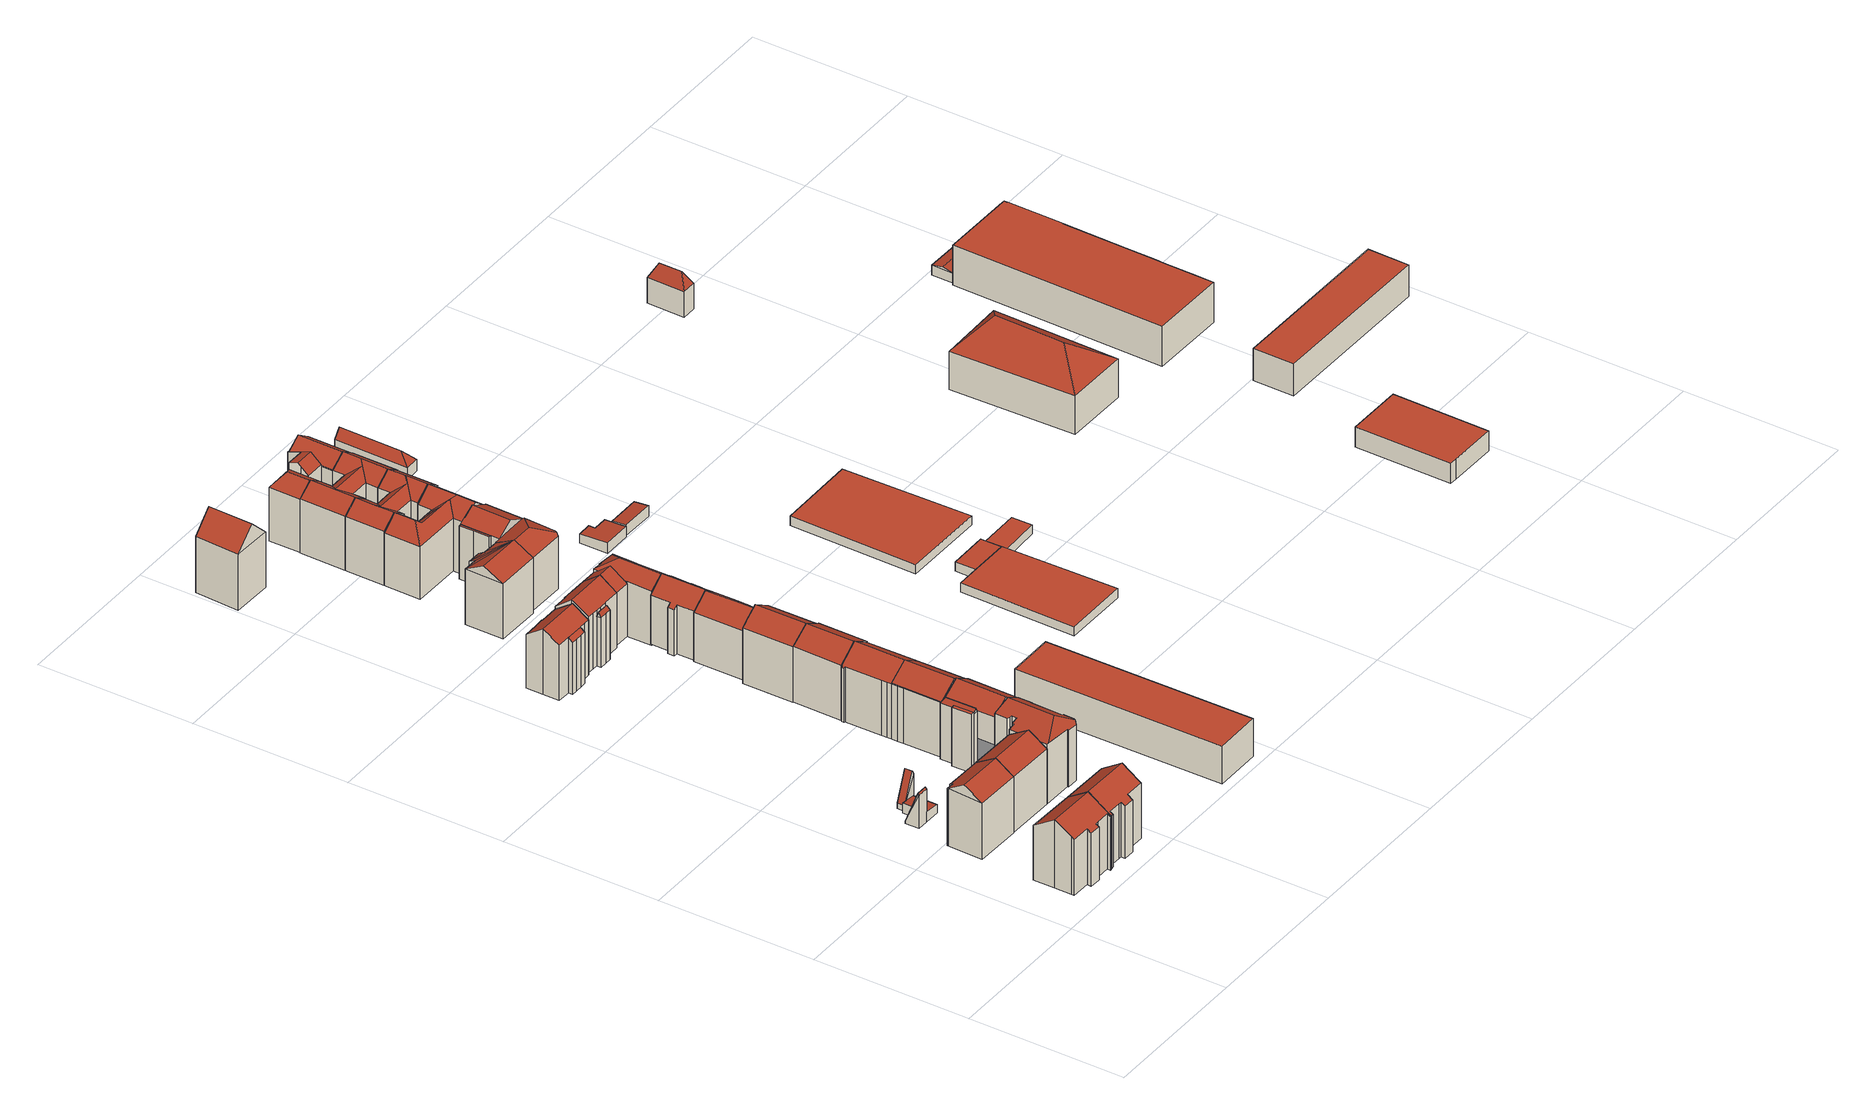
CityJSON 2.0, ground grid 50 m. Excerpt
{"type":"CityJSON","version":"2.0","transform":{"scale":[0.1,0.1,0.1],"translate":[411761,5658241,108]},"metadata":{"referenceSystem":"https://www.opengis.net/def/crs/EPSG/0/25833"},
"CityObjects":{
"building1":{"type":"Building","attributes":{"Dachtyp_tdc":"tdcGableRoof","Gemeindeschluessel":14612000,"Dachneigung":33.41,"QualitaetDacherkennung":82,"Geometrietyp2DReferenz":"3000","measuredHeight":22.37,"function":"31001_9998","roofType":"3100"},"geometry":[{"type":"Solid","lod":"2","boundaries":[[[[0,1,2,3]],[[1,4,5,2]],[[4,6,7,5]],[[6,8,9,7]],[[8,10,11,9]],[[10,12,13,11]],[[12,14,15,13]],[[14,16,17,15]],[[16,18,19,17]],[[18,20,21,19]],[[20,22,23,21]],[[22,24,25,23]],[[24,26,27,25]],[[26,28,29,27]],[[28,0,3,29]],[[24,22,20,18]],[[18,16,14,12,10,8,6,4,1,0,28,26,24]],[[3,2,5,7,9,11,13,15,17,19,21,23,25,27,29]]]],"semantics":{"surfaces":[{"type":"WallSurface"},{"type":"RoofSurface"},{"type":"GroundSurface"}],"values":[[0,0,0,0,0,0,0,0,0,0,0,0,0,0,0,1,1,2]]}}]},
"building2":{"type":"Building","attributes":{"Dachtyp_tdc":"tdcFreeFormRoof","Gemeindeschluessel":14612000,"Dachneigung":32.52,"QualitaetDacherkennung":90,"Geometrietyp2DReferenz":"3000","measuredHeight":22.21,"function":"31001_9998","roofType":"5000"},"geometry":[{"type":"Solid","lod":"2","boundaries":[[[[30,31,32,33]],[[31,34,35,32]],[[34,36,37,35]],[[36,38,39,37]],[[38,40,41,39]],[[40,42,43,41]],[[42,30,33,43]],[[40,44,45,42]],[[44,38,36,34,31,30,45]],[[40,38,44]],[[30,42,45]],[[33,32,35,37,39,41,43]]]],"semantics":{"surfaces":[{"type":"WallSurface"},{"type":"RoofSurface"},{"type":"GroundSurface"}],"values":[[0,0,0,0,0,0,0,1,1,0,0,2]]}}]},
"building3":{"type":"Building","attributes":{"Dachtyp_tdc":"tdcGableRoof","Gemeindeschluessel":14612000,"Dachneigung":33.47,"QualitaetDacherkennung":85,"Geometrietyp2DReferenz":"3000","measuredHeight":22.39,"function":"31001_9998","roofType":"3100"},"geometry":[{"type":"Solid","lod":"2","boundaries":[[[[46,47,48,49]],[[47,50,51,48]],[[50,52,53,51]],[[52,54,55,53]],[[54,56,57,55]],[[56,58,59,57]],[[58,60,61,59]],[[60,26,62,61]],[[26,63,64,62]],[[63,22,65,64]],[[22,66,67,65]],[[66,68,69,67]],[[68,70,71,69]],[[70,72,73,71]],[[72,46,49,73]],[[68,66,22,63]],[[63,26,60,58,56,54,52,50,47,46,72,70,68]],[[49,48,51,53,55,57,59,61,62,64,65,67,69,71,73]]]],"semantics":{"surfaces":[{"type":"WallSurface"},{"type":"RoofSurface"},{"type":"GroundSurface"}],"values":[[0,0,0,0,0,0,0,0,0,0,0,0,0,0,0,1,1,2]]}}]},
"building4":{"type":"Building","attributes":{"Gemeindeschluessel":14612000,"Geometrietyp2DReferenz":"3000","function":"31001_9998","roofType":"9999"},"children":["building4-1","building4-2","building4-3"]},
"building4-1":{"type":"BuildingPart","attributes":{"Dachtyp_tdc":"tdcPolyFlatRoof","Dachneigung":7.18,"QualitaetDacherkennung":59,"Geometrietyp2DReferenz":"3000","measuredHeight":3.32,"roofType":"2100"},"parents":["building4"],"geometry":[{"type":"MultiSurface","lod":"2","boundaries":[[[74,75,76,77]],[[78,79,80,81,82]],[[79,83,84,85,80]],[[86,74,77,87]],[[86,88,83,79,78,89,75,74]],[[77,76,81,80,85,87]]],"semantics":{"surfaces":[{"type":"WallSurface"},{"type":"RoofSurface"},{"type":"GroundSurface"}],"values":[0,0,0,0,1,2]}}]},
"building4-2":{"type":"BuildingPart","attributes":{"Dachtyp_tdc":"tdcGableRoof","Dachneigung":68.99,"QualitaetDacherkennung":9,"Geometrietyp2DReferenz":"3000","measuredHeight":11.35,"roofType":"3100"},"parents":["building4"],"geometry":[{"type":"MultiSurface","lod":"2","boundaries":[[[90,91,92,93]],[[91,82,81,92]],[[91,90,94]],[[95,89,82,96]],[[90,95,96,94]],[[82,91,94,96]],[[76,93,92,81]],[[95,90,93,76,75]]],"semantics":{"surfaces":[{"type":"WallSurface"},{"type":"RoofSurface"},{"type":"GroundSurface"}],"values":[0,0,0,0,1,1,2,0]}}]},
"building4-3":{"type":"BuildingPart","attributes":{"Dachtyp_tdc":"tdcGableRoof","Dachneigung":68.91,"QualitaetDacherkennung":7,"Geometrietyp2DReferenz":"3000","measuredHeight":11.1,"roofType":"3100"},"parents":["building4"],"geometry":[{"type":"MultiSurface","lod":"2","boundaries":[[[84,97,98,85]],[[97,99,100,98]],[[99,101,86,87,100]],[[99,97,102]],[[84,88,101,103]],[[97,84,103,102]],[[101,99,102,103]],[[85,98,100,87]]],"semantics":{"surfaces":[{"type":"WallSurface"},{"type":"RoofSurface"},{"type":"GroundSurface"}],"values":[0,0,0,0,0,1,1,2]}}]},
"building5":{"type":"Building","attributes":{"Dachtyp_tdc":"tdcGableRoof","Gemeindeschluessel":14612000,"Dachneigung":33.07,"QualitaetDacherkennung":90,"Geometrietyp2DReferenz":"3000","measuredHeight":22.11,"function":"31001_9998","roofType":"3100"},"geometry":[{"type":"Solid","lod":"2","boundaries":[[[[104,105,106,107]],[[105,108,109,106]],[[108,40,110,109]],[[40,104,107,110]],[[108,105,111]],[[104,40,112]],[[105,104,112,111]],[[40,108,111,112]],[[107,106,109,110]]]],"semantics":{"surfaces":[{"type":"WallSurface"},{"type":"RoofSurface"},{"type":"GroundSurface"}],"values":[[0,0,0,0,0,0,1,1,2]]}}]},
"building6":{"type":"Building","attributes":{"Dachtyp_tdc":"tdcFreeFormRoof","Gemeindeschluessel":14612000,"Dachneigung":10.82,"QualitaetDacherkennung":32,"Geometrietyp2DReferenz":"3000","measuredHeight":21.35,"function":"31001_9998","roofType":"5000"},"geometry":[{"type":"Solid","lod":"2","boundaries":[[[[113,114,115,116]],[[114,117,118,115]],[[117,119,120,118]],[[119,121,122,120]],[[121,123,124,122]],[[123,125,126,124]],[[125,127,128,126]],[[127,129,130,128]],[[129,131,132,130]],[[131,133,134,132]],[[133,135,136,134]],[[135,137,138,136]],[[137,139,140,138]],[[139,141,142,140]],[[141,143,144,142]],[[143,145,146,144]],[[145,147,148,146]],[[147,149,150,148]],[[149,113,116,150]],[[151,152,127,125,123,153]],[[153,121,119,117,114,113,149,147,154,151]],[[151,154,145,143,141,139,137,135,133,131,129,152]],[[129,127,152]],[[147,145,154]],[[123,121,153]],[[116,115,118,120,122,124,126,128,130,132,134,136,138,140,142,144,146,148,150]]]],"semantics":{"surfaces":[{"type":"WallSurface"},{"type":"RoofSurface"},{"type":"GroundSurface"}],"values":[[0,0,0,0,0,0,0,0,0,0,0,0,0,0,0,0,0,0,0,1,1,1,0,0,0,2]]}}]},
"building7":{"type":"Building","attributes":{"Gemeindeschluessel":14612000,"Geometrietyp2DReferenz":"3000","function":"31001_9998","roofType":"9999"},"children":["building7-1","building7-2","building7-3"]},
"building7-1":{"type":"BuildingPart","attributes":{"Dachtyp_tdc":"tdcPolyFlatRoof","Dachneigung":0,"QualitaetDacherkennung":54,"Geometrietyp2DReferenz":"3000","measuredHeight":19.27,"roofType":"1000"},"parents":["building7"],"geometry":[{"type":"MultiSurface","lod":"2","boundaries":[[[155,156,157,158,159]],[[160,161,162,163,164]],[[161,155,159,162]],[[161,160,156,155]],[[159,158,163,162]]],"semantics":{"surfaces":[{"type":"WallSurface"},{"type":"RoofSurface"},{"type":"GroundSurface"}],"values":[0,0,0,1,2]}}]},
"building7-2":{"type":"BuildingPart","attributes":{"Dachtyp_tdc":"tdcFreeFormRoof","Dachneigung":61.09,"QualitaetDacherkennung":36,"Geometrietyp2DReferenz":"3000","measuredHeight":20.23,"roofType":"5000"},"parents":["building7"],"geometry":[{"type":"MultiSurface","lod":"2","boundaries":[[[165,164,163,166]],[[157,167,168,158]],[[167,169,170,168]],[[169,171,172,170]],[[173,165,171,174]],[[171,169,167,174]],[[167,157,164,173,174]],[[165,173,164]],[[166,163,158,168,170,172]]],"semantics":{"surfaces":[{"type":"WallSurface"},{"type":"RoofSurface"},{"type":"GroundSurface"}],"values":[0,0,0,0,1,1,1,0,2]}}]},
"building7-3":{"type":"BuildingPart","attributes":{"Dachtyp_tdc":"tdcGableRoof","Dachneigung":31.8,"QualitaetDacherkennung":81,"Geometrietyp2DReferenz":"3000","measuredHeight":22.08,"roofType":"3100"},"parents":["building7"],"geometry":[{"type":"MultiSurface","lod":"2","boundaries":[[[175,176,177,178]],[[176,179,180,177]],[[181,175,178,172,171]],[[179,176,182]],[[175,181,183]],[[176,175,183,182]],[[181,179,182,183]],[[178,177,180,166,172]]],"semantics":{"surfaces":[{"type":"WallSurface"},{"type":"RoofSurface"},{"type":"GroundSurface"}],"values":[0,0,0,0,0,1,1,2]}}]},
"building8":{"type":"Building","attributes":{"Gemeindeschluessel":14612000,"Geometrietyp2DReferenz":"3000","function":"31001_9998","roofType":"9999"},"children":["building8-1","building8-2"]},
"building8-1":{"type":"BuildingPart","attributes":{"Dachtyp_tdc":"tdcPolyFlatRoof","Dachneigung":35.29,"QualitaetDacherkennung":64,"Geometrietyp2DReferenz":"3000","measuredHeight":17.99,"roofType":"2100"},"parents":["building8"],"geometry":[{"type":"MultiSurface","lod":"2","boundaries":[[[184,185,186,187]],[[185,188,189,186]],[[188,190,191,189]],[[190,192,193,191]],[[192,194,195,193]],[[194,196,197,195]],[[198,196,194,192,190,188,185,184]],[[187,186,189,191,193,195,197,199]]],"semantics":{"surfaces":[{"type":"WallSurface"},{"type":"RoofSurface"},{"type":"GroundSurface"}],"values":[0,0,0,0,0,0,1,2]}}]},
"building8-2":{"type":"BuildingPart","attributes":{"Dachtyp_tdc":"tdcGableRoof","Dachneigung":35.89,"QualitaetDacherkennung":82,"Geometrietyp2DReferenz":"3000","measuredHeight":21.71,"roofType":"3100"},"parents":["building8"],"geometry":[{"type":"MultiSurface","lod":"2","boundaries":[[[200,201,195,197,196]],[[201,202,203,195]],[[202,204,205,203]],[[204,206,207,205]],[[206,208,209,207]],[[208,210,211,209]],[[210,212,213,211]],[[212,214,215,213]],[[214,216,217,215]],[[216,218,219,217]],[[218,220,221,219]],[[220,222,223,221]],[[222,224,184,187,223]],[[218,216,214,212,210,208,206,204]],[[204,202,201,200,225,224,222,220,218]],[[187,199,197,195,203,205,207,209,211,213,215,217,219,221,223]]],"semantics":{"surfaces":[{"type":"WallSurface"},{"type":"RoofSurface"},{"type":"GroundSurface"}],"values":[0,0,0,0,0,0,0,0,0,0,0,0,0,1,1,2]}}]},
"building9":{"type":"Building","attributes":{"Dachtyp_tdc":"tdcGableRoof","Gemeindeschluessel":14612000,"Dachneigung":32.9,"QualitaetDacherkennung":78,"Geometrietyp2DReferenz":"3000","measuredHeight":22.33,"function":"31001_9998","roofType":"3100"},"geometry":[{"type":"Solid","lod":"2","boundaries":[[[[226,227,170,178]],[[227,228,229,170]],[[228,230,231,229]],[[230,232,233,231]],[[232,234,235,233]],[[234,226,178,235]],[[234,236,237,226]],[[237,236,238,239,240,241]],[[226,237,241,227]],[[227,241,240,228]],[[228,240,239,230]],[[230,239,238,232]],[[232,238,236,234]],[[178,170,229,231,233,235]]]],"semantics":{"surfaces":[{"type":"WallSurface"},{"type":"RoofSurface"},{"type":"GroundSurface"}],"values":[[0,0,0,0,0,0,1,1,0,0,0,0,0,2]]}}]},
"building10":{"type":"Building","attributes":{"Dachtyp_tdc":"tdcGableRoof","Gemeindeschluessel":14612000,"Dachneigung":33.52,"QualitaetDacherkennung":89,"Geometrietyp2DReferenz":"3000","measuredHeight":22.36,"function":"31001_9998","roofType":"3100"},"geometry":[{"type":"Solid","lod":"2","boundaries":[[[[242,232,233,243]],[[232,244,245,233]],[[244,246,247,245]],[[246,248,249,247]],[[248,250,251,249]],[[250,252,253,251]],[[252,254,255,253]],[[254,256,257,255]],[[256,258,259,257]],[[258,260,261,259]],[[260,234,235,261]],[[234,242,243,235]],[[258,256,254,252,250,248,246,244,232,242]],[[242,234,260,258]],[[243,233,245,247,249,251,253,255,257,259,261,235]]]],"semantics":{"surfaces":[{"type":"WallSurface"},{"type":"RoofSurface"},{"type":"GroundSurface"}],"values":[[0,0,0,0,0,0,0,0,0,0,0,0,1,1,2]]}}]},
"building11":{"type":"Building","attributes":{"Dachtyp_tdc":"tdcGableRoof","Gemeindeschluessel":14612000,"Dachneigung":30.7,"QualitaetDacherkennung":87,"Geometrietyp2DReferenz":"3000","measuredHeight":22,"function":"31001_9998","roofType":"3100"},"geometry":[{"type":"Solid","lod":"2","boundaries":[[[[262,263,264,265]],[[263,266,267,264]],[[266,268,269,267]],[[268,262,265,269]],[[266,263,270]],[[262,268,271]],[[263,262,271,270]],[[268,266,270,271]],[[265,264,267,269]]]],"semantics":{"surfaces":[{"type":"WallSurface"},{"type":"RoofSurface"},{"type":"GroundSurface"}],"values":[[0,0,0,0,0,0,1,1,2]]}}]},
"building12":{"type":"Building","attributes":{"Gemeindeschluessel":14612000,"Geometrietyp2DReferenz":"3000","function":"31001_9998","roofType":"9999"},"children":["building12-1","building12-2"]},
"building12-1":{"type":"BuildingPart","attributes":{"Dachtyp_tdc":"tdcFreeFormRoof","Dachneigung":67.36,"QualitaetDacherkennung":24,"Geometrietyp2DReferenz":"3000","measuredHeight":18.01,"roofType":"5000"},"parents":["building12"],"geometry":[{"type":"MultiSurface","lod":"2","boundaries":[[[272,273,274,275]],[[273,276,277,274]],[[276,278,279,277]],[[278,280,281,279]],[[278,276,273,282,283]],[[282,273,272]],[[283,282,272,280,284]],[[278,283,284,280]],[[274,277,279,281,275]]],"semantics":{"surfaces":[{"type":"WallSurface"},{"type":"RoofSurface"},{"type":"GroundSurface"}],"values":[0,0,0,0,1,1,1,0,2]}}]},
"building12-2":{"type":"BuildingPart","attributes":{"Dachtyp_tdc":"tdcGableRoof","Dachneigung":37.55,"QualitaetDacherkennung":87,"Geometrietyp2DReferenz":"3000","measuredHeight":21.97,"roofType":"3100"},"parents":["building12"],"geometry":[{"type":"MultiSurface","lod":"2","boundaries":[[[285,286,287,288]],[[286,289,290,287]],[[289,291,292,290]],[[291,293,294,292]],[[293,295,296,294]],[[295,297,275,296]],[[297,272,275]],[[298,281,280]],[[298,299,300,281]],[[299,301,302,300]],[[301,303,304,302]],[[303,305,306,304]],[[305,307,308,306]],[[307,285,288,308]],[[303,301,299,298,297,295,293]],[[293,291,289,286,285,307,305,303]],[[288,287,290,292,294,296,275,281,300,302,304,306,308]]],"semantics":{"surfaces":[{"type":"WallSurface"},{"type":"RoofSurface"},{"type":"GroundSurface"}],"values":[0,0,0,0,0,0,0,0,0,0,0,0,0,0,1,1,2]}}]},
"building13":{"type":"Building","attributes":{"Dachtyp_tdc":"tdcFreeFormRoof","Gemeindeschluessel":14612000,"Dachneigung":32.35,"QualitaetDacherkennung":92,"Geometrietyp2DReferenz":"3000","measuredHeight":22.27,"function":"31001_9998","roofType":"5000"},"geometry":[{"type":"Solid","lod":"2","boundaries":[[[[309,310,311,312]],[[310,313,314,311]],[[313,315,316,314]],[[315,317,318,316]],[[317,319,320,318]],[[319,309,312,320]],[[321,322,310,309,319]],[[321,317,315,313,322]],[[313,310,322]],[[319,317,321]],[[312,311,314,316,318,320]]]],"semantics":{"surfaces":[{"type":"WallSurface"},{"type":"RoofSurface"},{"type":"GroundSurface"}],"values":[[0,0,0,0,0,0,1,1,0,0,2]]}}]},
"building14":{"type":"Building","attributes":{"Dachtyp_tdc":"tdcGableRoof","Gemeindeschluessel":14612000,"Dachneigung":43.77,"QualitaetDacherkennung":85,"Geometrietyp2DReferenz":"3000","measuredHeight":24.69,"function":"31001_9998","roofType":"3100"},"geometry":[{"type":"Solid","lod":"2","boundaries":[[[[323,324,325,326]],[[324,327,328,325]],[[327,329,330,328]],[[329,323,326,330]],[[327,324,331]],[[323,329,332]],[[324,323,332,331]],[[329,327,331,332]],[[326,325,328,330]]]],"semantics":{"surfaces":[{"type":"WallSurface"},{"type":"RoofSurface"},{"type":"GroundSurface"}],"values":[[0,0,0,0,0,0,1,1,2]]}}]},
"building15":{"type":"Building","attributes":{"Dachtyp_tdc":"tdcPolyFlatRoof","Gemeindeschluessel":14612000,"Dachneigung":0,"QualitaetDacherkennung":37,"Geometrietyp2DReferenz":"3000","measuredHeight":12.5,"function":"31001_2000","roofType":"1000"},"geometry":[{"type":"Solid","lod":"2","boundaries":[[[[333,334,335,336]],[[334,337,338,335]],[[337,339,340,338]],[[339,333,336,340]],[[339,337,334,333]],[[336,335,338,340]]]],"semantics":{"surfaces":[{"type":"WallSurface"},{"type":"RoofSurface"},{"type":"GroundSurface"}],"values":[[0,0,0,0,1,2]]}}]},
"building16":{"type":"Building","attributes":{"Dachtyp_tdc":"tdcGableRoof","Gemeindeschluessel":14612000,"Dachneigung":34.84,"QualitaetDacherkennung":86,"Geometrietyp2DReferenz":"3000","measuredHeight":20.12,"function":"31001_9998","roofType":"3100"},"geometry":[{"type":"Solid","lod":"2","boundaries":[[[[341,342,343,344]],[[342,345,346,343]],[[345,347,348,346]],[[347,349,350,348]],[[349,351,352,350]],[[351,353,354,352]],[[353,355,356,354]],[[355,357,358,356]],[[357,359,360,358]],[[359,361,362,360]],[[361,341,344,362]],[[357,355,353,351,349]],[[349,347,345,342,341,361,359,357]],[[344,343,346,348,350,352,354,356,358,360,362]]]],"semantics":{"surfaces":[{"type":"WallSurface"},{"type":"RoofSurface"},{"type":"GroundSurface"}],"values":[[0,0,0,0,0,0,0,0,0,0,0,1,1,2]]}}]},
"building17":{"type":"Building","attributes":{"Dachtyp_tdc":"tdcFreeFormRoof","Gemeindeschluessel":14612000,"Dachneigung":29.17,"QualitaetDacherkennung":61,"Geometrietyp2DReferenz":"3000","measuredHeight":21.74,"function":"31001_9998","roofType":"5000"},"geometry":[{"type":"Solid","lod":"2","boundaries":[[[[363,364,365,366]],[[364,367,368,365]],[[367,369,370,368]],[[369,371,372,370]],[[371,373,374,372]],[[373,375,376,374]],[[375,377,378,376]],[[377,363,366,378]],[[363,379,380,364]],[[373,371,375]],[[375,379,377]],[[371,379,375]],[[369,379,371]],[[367,379,369]],[[379,367,380]],[[367,364,380]],[[363,377,379]],[[366,365,368,370,372,374,376,378]]]],"semantics":{"surfaces":[{"type":"WallSurface"},{"type":"RoofSurface"},{"type":"GroundSurface"}],"values":[[0,0,0,0,0,0,0,0,1,1,1,1,1,1,1,0,0,2]]}}]},
"building18":{"type":"Building","attributes":{"Dachtyp_tdc":"tdcGableRoof","Gemeindeschluessel":14612000,"Dachneigung":37.21,"QualitaetDacherkennung":93,"Geometrietyp2DReferenz":"3000","measuredHeight":20.12,"function":"31001_9998","roofType":"3100"},"geometry":[{"type":"Solid","lod":"2","boundaries":[[[[381,359,382,383,384,385,386,387]],[[388,389,390,360,391,356,392,393,394,395,396,397,398,399,400]],[[401,402,397,396]],[[402,387,398,397]],[[387,386,399,398]],[[386,385,400,399]],[[385,384,388,400]],[[387,402,401,403,404,405,406,407,381]],[[359,381,391,360]],[[381,407,356,391]],[[407,406,392,356]],[[406,405,393,392]],[[405,404,394,393]],[[404,403,395,394]],[[403,401,396,395]],[[384,383,389,388]],[[383,382,390,389]],[[382,359,360,390]]]],"semantics":{"surfaces":[{"type":"RoofSurface"},{"type":"GroundSurface"},{"type":"WallSurface"}],"values":[[0,1,2,2,2,2,2,0,2,2,2,2,2,2,2,2,2,2]]}}]},
"building19":{"type":"Building","attributes":{"Gemeindeschluessel":14612000,"Geometrietyp2DReferenz":"3000","function":"31001_9998","roofType":"9999"},"children":["building19-1","building19-2"]},
"building19-1":{"type":"BuildingPart","attributes":{"Dachtyp_tdc":"tdcHipAndGableRoof","Dachneigung":37.06,"QualitaetDacherkennung":68,"Geometrietyp2DReferenz":"3000","measuredHeight":20.86,"roofType":"5000"},"parents":["building19"],"geometry":[{"type":"MultiSurface","lod":"2","boundaries":[[[408,409,410,411]],[[409,412,413,410]],[[412,414,415,413]],[[414,416,417,418,415]],[[419,420,421,422,423]],[[420,424,425,421]],[[424,426,427,425]],[[426,428,429,427]],[[428,430,431,429]],[[430,408,411,431]],[[426,424,420,419,432]],[[419,433,434,416,414,412,432]],[[412,409,408,430,428,426,432]],[[411,410,413,415,418,422,421,425,427,429,431]]],"semantics":{"surfaces":[{"type":"WallSurface"},{"type":"RoofSurface"},{"type":"GroundSurface"}],"values":[0,0,0,0,0,0,0,0,0,0,1,1,1,2]}}]},
"building19-2":{"type":"BuildingPart","attributes":{"Dachtyp_tdc":"tdcGableRoof","Dachneigung":37.55,"QualitaetDacherkennung":93,"Geometrietyp2DReferenz":"3000","measuredHeight":21.05,"roofType":"3100"},"parents":["building19"],"geometry":[{"type":"MultiSurface","lod":"2","boundaries":[[[417,295,435,418]],[[295,291,436,435]],[[291,423,422,436]],[[291,295,293]],[[295,417,434,437,293]],[[423,291,293,437,433]],[[418,435,436,422]]],"semantics":{"surfaces":[{"type":"WallSurface"},{"type":"RoofSurface"},{"type":"GroundSurface"}],"values":[0,0,0,0,1,1,2]}}]},
"building20":{"type":"Building","attributes":{"Gemeindeschluessel":14612000,"Geometrietyp2DReferenz":"3000","function":"31001_9998","roofType":"9999"},"children":["building20-1","building20-2","building20-3"]},
"building20-1":{"type":"BuildingPart","attributes":{"Dachtyp_tdc":"tdcFreeFormRoof","Dachneigung":28.26,"QualitaetDacherkennung":63,"Geometrietyp2DReferenz":"3000","measuredHeight":20.66,"roofType":"5000"},"parents":["building20"],"geometry":[{"type":"MultiSurface","lod":"2","boundaries":[[[363,438,439,440]],[[441,442,443,444,445]],[[442,446,447,443]],[[446,363,440,447]],[[448,442,441,449]],[[449,441,450,451,452,438,453]],[[446,448,449,453,363]],[[438,363,453]],[[446,442,448]],[[440,439,454,455,444,443,447]]],"semantics":{"surfaces":[{"type":"WallSurface"},{"type":"RoofSurface"},{"type":"GroundSurface"}],"values":[0,0,0,0,1,1,1,0,0,2]}}]},
"building20-2":{"type":"BuildingPart","attributes":{"Dachtyp_tdc":"tdcGableRoof","Dachneigung":28.69,"QualitaetDacherkennung":90,"Geometrietyp2DReferenz":"3000","measuredHeight":20.76,"roofType":"3100"},"parents":["building20"],"geometry":[{"type":"MultiSurface","lod":"2","boundaries":[[[456,457,458,459,454,452]],[[460,461,462]],[[460,463,464,461]],[[463,465,466,464]],[[465,445,444,466]],[[463,460,467,457,456,468]],[[468,450,445,465,463]],[[455,454,459,469,461,464,466,444]]],"semantics":{"surfaces":[{"type":"WallSurface"},{"type":"RoofSurface"},{"type":"GroundSurface"}],"values":[0,0,0,0,0,1,1,2]}}]},
"building20-3":{"type":"BuildingPart","attributes":{"Dachtyp_tdc":"tdcFreeFormRoof","Dachneigung":30.95,"QualitaetDacherkennung":78,"Geometrietyp2DReferenz":"3000","measuredHeight":17.84,"roofType":"5000"},"parents":["building20"],"geometry":[{"type":"MultiSurface","lod":"2","boundaries":[[[458,470,471,459]],[[470,472,473,471]],[[472,474,475,473]],[[474,476,469,475]],[[476,474,477]],[[474,472,470,478,477]],[[470,458,478]],[[458,476,477,478]],[[469,459,471,473,475,469,461]]],"semantics":{"surfaces":[{"type":"WallSurface"},{"type":"RoofSurface"},{"type":"GroundSurface"}],"values":[0,0,0,0,1,1,1,1,2]}}]},
"building21":{"type":"Building","attributes":{"Dachtyp_tdc":"tdcFreeFormRoof","Gemeindeschluessel":14612000,"Dachneigung":38.68,"QualitaetDacherkennung":28,"Geometrietyp2DReferenz":"3000","measuredHeight":21.25,"function":"31001_9998","roofType":"5000"},"geometry":[{"type":"Solid","lod":"2","boundaries":[[[[479,480,481,482]],[[480,483,484,481]],[[483,485,486,484]],[[485,487,488,486]],[[487,489,490,488]],[[489,491,492,490]],[[491,493,494,492]],[[493,495,496,494]],[[495,497,498,496]],[[497,499,500,498]],[[499,501,502,500]],[[501,479,482,502]],[[503,501,499]],[[504,505,506,503,499,497]],[[504,497,495]],[[505,504,495,493]],[[507,508,506,505,493,491]],[[489,507,491]],[[487,507,489]],[[507,487,509]],[[510,511,509,487,485]],[[510,485,483]],[[511,510,483,480]],[[508,507,509,511,480,479]],[[503,506,508,479,501]],[[482,481,484,486,488,490,492,494,496,498,500,502]]]],"semantics":{"surfaces":[{"type":"WallSurface"},{"type":"RoofSurface"},{"type":"GroundSurface"}],"values":[[0,0,0,0,0,0,0,0,0,0,0,0,0,1,0,1,1,1,1,1,1,0,1,1,1,2]]}}]},
"building22":{"type":"Building","attributes":{"Dachtyp_tdc":"tdcFreeFormRoof","Gemeindeschluessel":14612000,"Dachneigung":34.9,"QualitaetDacherkennung":61,"Geometrietyp2DReferenz":"3000","measuredHeight":21.16,"function":"31001_9998","roofType":"5000"},"geometry":[{"type":"Solid","lod":"2","boundaries":[[[[512,513,514,515]],[[513,516,486,514]],[[516,517,484,486]],[[517,518,519,484]],[[518,520,521,519]],[[520,522,523,521]],[[522,524,525,523]],[[524,526,527,525]],[[526,528,529,527]],[[528,530,498,529]],[[530,531,496,498]],[[531,512,515,496]],[[504,531,530]],[[532,533,534,504,530,528]],[[532,528,526]],[[535,533,532,526,524]],[[536,535,524,522]],[[537,538,536,522,520]],[[537,520,518]],[[510,538,537,518,517]],[[510,517,516]],[[538,510,516,513]],[[534,533,535,536,538,513,512]],[[504,534,512,531]],[[515,514,486,484,519,521,523,525,527,529,498,496]]]],"semantics":{"surfaces":[{"type":"WallSurface"},{"type":"RoofSurface"},{"type":"GroundSurface"}],"values":[[0,0,0,0,0,0,0,0,0,0,0,0,0,1,0,1,1,1,0,1,0,1,1,1,2]]}}]},
"building23":{"type":"Building","attributes":{"Dachtyp_tdc":"tdcFreeFormRoof","Gemeindeschluessel":14612000,"Dachneigung":34.23,"QualitaetDacherkennung":68,"Geometrietyp2DReferenz":"3000","measuredHeight":21.17,"function":"31001_9998","roofType":"5000"},"geometry":[{"type":"Solid","lod":"2","boundaries":[[[[539,540,541,527]],[[540,542,543,541]],[[542,544,521,543]],[[544,545,519,521]],[[545,546,547,519]],[[546,548,549,547]],[[548,550,551,549]],[[550,552,553,551]],[[552,554,555,553]],[[554,556,557,555]],[[556,558,529,557]],[[558,539,527,529]],[[559,560,532,558,556]],[[559,556,554]],[[561,560,559,554,552]],[[562,563,564,561,552,550]],[[565,562,550,548]],[[565,548,546]],[[537,563,562,565,546,545]],[[537,545,544]],[[564,563,537,544,542]],[[560,561,564,542,540]],[[532,560,540,539]],[[532,539,558]],[[527,541,543,521,519,547,549,551,553,555,557,529]]]],"semantics":{"surfaces":[{"type":"WallSurface"},{"type":"RoofSurface"},{"type":"GroundSurface"}],"values":[[0,0,0,0,0,0,0,0,0,0,0,0,1,0,1,1,1,0,1,0,1,1,1,0,2]]}}]},
"building24":{"type":"Building","attributes":{"Gemeindeschluessel":14612000,"Geometrietyp2DReferenz":"3000","function":"31001_9998","roofType":"9999"},"children":["building24-1","building24-2","building24-3"]},
"building24-1":{"type":"BuildingPart","attributes":{"Dachtyp_tdc":"tdcHipAndGableRoof","Dachneigung":36.17,"QualitaetDacherkennung":77,"Geometrietyp2DReferenz":"3000","measuredHeight":21.16,"roofType":"5000"},"parents":["building24"],"geometry":[{"type":"MultiSurface","lod":"2","boundaries":[[[566,567,568,569]],[[567,570,571,568]],[[548,566,569,572]],[[570,567,573]],[[566,548,574]],[[567,566,574,573]],[[548,575,576,570,573,574]],[[569,568,571,577,578,572]]],"semantics":{"surfaces":[{"type":"WallSurface"},{"type":"RoofSurface"},{"type":"GroundSurface"}],"values":[0,0,0,1,0,1,1,2]}}]},
"building24-2":{"type":"BuildingPart","attributes":{"Dachtyp_tdc":"tdcGableRoof","Dachneigung":41.21,"QualitaetDacherkennung":58,"Geometrietyp2DReferenz":"3000","measuredHeight":21.13,"roofType":"3100"},"parents":["building24"],"geometry":[{"type":"MultiSurface","lod":"2","boundaries":[[[579,580,581,582,583,584]],[[585,586,575,578,587,588,589]],[[590,591,592,571,570]],[[591,579,584,592]],[[593,586,585,594]],[[594,580,579,591,590,593]],[[584,583,595,587,578,577,571,592]]],"semantics":{"surfaces":[{"type":"WallSurface"},{"type":"RoofSurface"},{"type":"GroundSurface"}],"values":[0,0,0,0,1,1,2]}}]},
"building24-3":{"type":"BuildingPart","attributes":{"Dachtyp_tdc":"tdcGableRoof","Dachneigung":34.9,"QualitaetDacherkennung":80,"Geometrietyp2DReferenz":"3000","measuredHeight":21.15,"roofType":"3100"},"parents":["building24"],"geometry":[{"type":"MultiSurface","lod":"2","boundaries":[[[582,596,597,583]],[[596,598,599,597]],[[598,600,601,599]],[[600,588,587,601]],[[589,602,603,604,581,605]],[[596,604,603,598]],[[582,581,604,596]],[[600,602,589,588]],[[598,603,602,600]],[[587,595,583,597,599,601]]],"semantics":{"surfaces":[{"type":"WallSurface"},{"type":"RoofSurface"},{"type":"GroundSurface"}],"values":[0,0,0,0,1,1,0,0,0,2]}}]},
"building25":{"type":"Building","attributes":{"Dachtyp_tdc":"tdcPolyFlatRoof","Gemeindeschluessel":14612000,"Dachneigung":2.65,"QualitaetDacherkennung":74,"Geometrietyp2DReferenz":"3000","measuredHeight":3.48,"function":"31001_2000","roofType":"2100"},"geometry":[{"type":"Solid","lod":"2","boundaries":[[[[606,607,608,609]],[[607,610,611,608]],[[610,612,613,611]],[[612,614,615,613]],[[614,616,617,615]],[[616,618,619,617]],[[618,606,609,619]],[[618,616,614,612,610,607,606]],[[609,608,611,613,615,617,619]]]],"semantics":{"surfaces":[{"type":"WallSurface"},{"type":"RoofSurface"},{"type":"GroundSurface"}],"values":[[0,0,0,0,0,0,0,1,2]]}}]},
"building26":{"type":"Building","attributes":{"Dachtyp_tdc":"tdcPolyFlatRoof","Gemeindeschluessel":14612000,"Dachneigung":6.63,"QualitaetDacherkennung":80,"Geometrietyp2DReferenz":"3000","measuredHeight":3.49,"function":"31001_2000","roofType":"2100"},"geometry":[{"type":"Solid","lod":"2","boundaries":[[[[620,621,622,623]],[[621,624,625,622]],[[624,626,627,625]],[[626,628,629,627]],[[628,620,623,629]],[[628,626,624,621,620]],[[623,622,625,627,629]]]],"semantics":{"surfaces":[{"type":"WallSurface"},{"type":"RoofSurface"},{"type":"GroundSurface"}],"values":[[0,0,0,0,0,1,2]]}}]},
"building27":{"type":"Building","attributes":{"Gemeindeschluessel":14612000,"Geometrietyp2DReferenz":"3000","function":"31001_9998","roofType":"9999"},"children":["building27-1","building27-2"]},
"building27-1":{"type":"BuildingPart","attributes":{"Dachtyp_tdc":"tdcPolyFlatRoof","Dachneigung":0,"QualitaetDacherkennung":0,"Geometrietyp2DReferenz":"3000","measuredHeight":3,"roofType":"9999"},"parents":["building27"],"geometry":[{"type":"MultiSurface","lod":"2","boundaries":[[[630,631,632,633,634,635]],[[635,634,636,637]],[[634,633,638,636]],[[633,632,639,638]],[[631,630,640,641]],[[630,635,637,640]],[[637,636,638,639,641,640]],[[641,639,632,631]]],"semantics":{"surfaces":[{"type":"RoofSurface"},{"type":"WallSurface"},{"type":"GroundSurface"},{"type":"ClosureSurface","isClosure":"1","QuelleClosure":"LoD1Solid"}],"values":[0,1,1,1,1,1,2,3]}}]},
"building27-2":{"type":"BuildingPart","attributes":{"Dachtyp_tdc":"tdcPolyFlatRoof","Dachneigung":0,"QualitaetDacherkennung":66,"Geometrietyp2DReferenz":"3000","measuredHeight":3.06,"roofType":"1000"},"parents":["building27"],"geometry":[{"type":"MultiSurface","lod":"2","boundaries":[[[642,643,639,632]],[[642,644,645,643]],[[644,646,647,645]],[[646,631,641,647]],[[631,646,644,642,632]],[[639,643,645,647,641]]],"semantics":{"surfaces":[{"type":"WallSurface"},{"type":"RoofSurface"},{"type":"GroundSurface"}],"values":[0,0,0,0,1,2]}}]},
"building28":{"type":"Building","attributes":{"Dachtyp_tdc":"tdcHipAndGableRoof","Gemeindeschluessel":14612000,"Dachneigung":51.03,"QualitaetDacherkennung":64,"Geometrietyp2DReferenz":"3000","measuredHeight":6.66,"function":"31001_9998","roofType":"5000"},"geometry":[{"type":"Solid","lod":"2","boundaries":[[[[648,649,650,651]],[[649,652,653,650]],[[652,654,655,653]],[[654,656,657,655]],[[656,658,659,657]],[[658,648,651,659]],[[654,652,660]],[[652,649,648,658,660]],[[658,656,654,660]],[[651,650,653,655,657,659]]]],"semantics":{"surfaces":[{"type":"WallSurface"},{"type":"RoofSurface"},{"type":"GroundSurface"}],"values":[[0,0,0,0,0,0,1,1,1,2]]}}]},
"building29":{"type":"Building","attributes":{"name":"148. Grundschule Dresden","Dachtyp_tdc":"tdcPolyFlatRoof","Gemeindeschluessel":14612000,"Dachneigung":0,"QualitaetDacherkennung":0,"Geometrietyp2DReferenz":"3000","BezugspunktDach":"2000","measuredHeight":3,"function":"31001_3021"},"geometry":[{"type":"MultiSurface","lod":"2","boundaries":[[[661,662,663,664]],[[664,663,665,666]],[[663,662,667,665]],[[662,661,668,667]],[[661,664,666,668]],[[666,665,667,668]]],"semantics":{"surfaces":[{"type":"RoofSurface"},{"type":"WallSurface"},{"type":"GroundSurface"}],"values":[0,1,1,1,1,2]}}]},
"building30":{"type":"Building","attributes":{"Dachtyp_tdc":"tdcPolyFlatRoof","Gemeindeschluessel":14612000,"Dachneigung":0,"QualitaetDacherkennung":0,"Geometrietyp2DReferenz":"3000","BezugspunktDach":"2000","measuredHeight":3,"function":"31001_9998"},"geometry":[{"type":"MultiSurface","lod":"2","boundaries":[[[669,670,671,672]],[[672,671,673,674]],[[671,670,675,673]],[[670,669,676,675]],[[669,672,674,676]],[[674,673,675,676]]],"semantics":{"surfaces":[{"type":"RoofSurface"},{"type":"WallSurface"},{"type":"GroundSurface"}],"values":[0,1,1,1,1,2]}}]},
"building31":{"type":"Building","attributes":{"Dachtyp_tdc":"tdcFreeFormRoof","Gemeindeschluessel":14612000,"Dachneigung":35.84,"QualitaetDacherkennung":5,"Geometrietyp2DReferenz":"3000","measuredHeight":20.55,"function":"31001_3211","roofType":"5000"},"geometry":[{"type":"Solid","lod":"2","boundaries":[[[[677,678,679,680]],[[678,681,682,679]],[[681,683,684,682]],[[683,677,680,684]],[[685,686,683,681]],[[685,681,678]],[[686,685,678,677]],[[686,677,683]],[[680,679,682,684]]]],"semantics":{"surfaces":[{"type":"WallSurface"},{"type":"RoofSurface"},{"type":"GroundSurface"}],"values":[[0,0,0,0,1,1,1,1,2]]}}]},
"building32":{"type":"Building","attributes":{"Dachtyp_tdc":"tdcPolyFlatRoof","Gemeindeschluessel":14612000,"Dachneigung":0,"QualitaetDacherkennung":43,"Geometrietyp2DReferenz":"3000","measuredHeight":6.57,"function":"31001_2000","roofType":"1000"},"geometry":[{"type":"Solid","lod":"2","boundaries":[[[[687,688,689,690,691,692]],[[693,694,689,688]],[[694,695,690,689]],[[695,696,691,690]],[[696,697,692,691]],[[697,698,687,692]],[[697,696,695,694,693,698]],[[698,693,688,687]]]],"semantics":{"surfaces":[{"type":"GroundSurface"},{"type":"WallSurface"},{"type":"RoofSurface"}],"values":[[0,1,1,1,1,1,2,1]]}}]},
"building33":{"type":"Building","attributes":{"Dachtyp_tdc":"tdcFreeFormRoof","Gemeindeschluessel":14612000,"Dachneigung":62.43,"QualitaetDacherkennung":5,"Geometrietyp2DReferenz":"3000","measuredHeight":12.81,"function":"31001_9998","roofType":"5000"},"geometry":[{"type":"Solid","lod":"2","boundaries":[[[[699,700,701,702]],[[700,703,704,701]],[[703,705,706,704]],[[705,699,702,706]],[[707,705,703]],[[708,707,703,700]],[[708,700,699]],[[707,708,699,705]],[[702,701,704,706]]]],"semantics":{"surfaces":[{"type":"WallSurface"},{"type":"RoofSurface"},{"type":"GroundSurface"}],"values":[[0,0,0,0,1,1,1,1,2]]}}]},
"building34":{"type":"Building","attributes":{"Gemeindeschluessel":14612000,"Geometrietyp2DReferenz":"3000","function":"31001_2000","roofType":"9999"},"children":["building34-1","building34-2"]},
"building34-1":{"type":"BuildingPart","attributes":{"Dachtyp_tdc":"tdcPolyFlatRoof","Dachneigung":0,"QualitaetDacherkennung":28,"Geometrietyp2DReferenz":"3000","measuredHeight":13.12,"roofType":"1000"},"parents":["building34"],"geometry":[{"type":"MultiSurface","lod":"2","boundaries":[[[709,710,711,712]],[[710,713,714,711]],[[713,715,716,714]],[[715,717,718,716]],[[717,719,720,721,718]],[[722,723,724,725,726]],[[723,727,728,724]],[[727,729,730,728]],[[729,731,732,730]],[[731,733,734,732]],[[733,735,736,734]],[[735,709,712,736]],[[735,733,731,729,727,723,722,719,717,715,713,710,709]],[[712,711,714,716,718,721,725,724,728,730,732,734,736]]],"semantics":{"surfaces":[{"type":"WallSurface"},{"type":"RoofSurface"},{"type":"GroundSurface"}],"values":[0,0,0,0,0,0,0,0,0,0,0,0,1,2]}}]},
"building34-2":{"type":"BuildingPart","attributes":{"Dachtyp_tdc":"tdcHipAndGableRoof","Dachneigung":45.93,"QualitaetDacherkennung":15,"Geometrietyp2DReferenz":"3000","measuredHeight":10.71,"roofType":"5000"},"parents":["building34"],"geometry":[{"type":"MultiSurface","lod":"2","boundaries":[[[737,738,739,740]],[[738,726,725,739]],[[720,737,740,721]],[[726,738,741]],[[737,720,742]],[[738,737,742,741]],[[720,726,741,742]],[[740,739,725,721]]],"semantics":{"surfaces":[{"type":"WallSurface"},{"type":"RoofSurface"},{"type":"GroundSurface"}],"values":[0,0,0,1,0,1,1,2]}}]},
"building35":{"type":"Building","attributes":{"Dachtyp_tdc":"tdcPolyFlatRoof","Gemeindeschluessel":14612000,"Dachneigung":0,"QualitaetDacherkennung":82,"Geometrietyp2DReferenz":"3000","measuredHeight":10.46,"function":"31001_2000","roofType":"1000"},"geometry":[{"type":"Solid","lod":"2","boundaries":[[[[743,744,745,746]],[[744,747,748,745]],[[747,749,750,748]],[[749,743,746,750]],[[749,747,744,743]],[[746,745,748,750]]]],"semantics":{"surfaces":[{"type":"WallSurface"},{"type":"RoofSurface"},{"type":"GroundSurface"}],"values":[[0,0,0,0,1,2]]}}]},
"building36":{"type":"Building","attributes":{"Dachtyp_tdc":"tdcGableRoof","Gemeindeschluessel":14612000,"Dachneigung":10.11,"QualitaetDacherkennung":78,"Geometrietyp2DReferenz":"3000","measuredHeight":3.86,"function":"31001_2000","roofType":"3100"},"geometry":[{"type":"Solid","lod":"2","boundaries":[[[[751,752,753,754]],[[752,755,756,753]],[[755,757,758,756]],[[757,751,754,758]],[[755,752,759]],[[751,757,760]],[[752,751,760,759]],[[757,755,759,760]],[[754,753,756,758]]]],"semantics":{"surfaces":[{"type":"WallSurface"},{"type":"RoofSurface"},{"type":"GroundSurface"}],"values":[[0,0,0,0,0,0,1,1,2]]}}]}
},
"vertices":[
[253,38,212],[253,49,219],[253,49,38],[253,38,38],[209,49,219],[209,49,38],[199,49,219],[199,49,38],[199,39,212],[199,39,38],[162,40,212],[162,40,38],[163,54,221],[163,54,38],[101,55,221],[101,55,38],[101,64,227],[101,64,38],[101,118,262],[101,118,38],[101,187,217],[101,187,38],[263,182,218],[263,182,38],[261,115,262],[261,115,38],[259,49,219],[259,49,38],[259,39,213],[259,39,38],
[112,468,224],[112,472,222],[112,472,34],[112,468,34],[139,471,222],[139,471,34],[139,482,215],[139,482,34],[264,480,214],[264,480,34],[260,355,218],[260,355,34],[110,358,218],[110,358,34],[262,414,256],[111,417,256],
[356,51,222],[356,34,211],[356,34,39],[356,51,39],[319,35,211],[319,35,39],[319,48,219],[319,48,39],[310,48,219],[310,48,39],[268,49,219],[268,49,39],[268,39,213],[268,39,39],[259,39,212],[259,39,39],[259,49,39],[261,115,263],[261,115,39],[263,182,39],[423,178,219],[423,178,39],[422,112,263],[422,112,39],[421,59,228],[421,59,39],[421,50,222],[421,50,39],
[244,591,45],[192,591,51],[192,591,18],[244,591,18],[192,636,51],[192,668,51],[192,668,18],[192,636,18],[192,636,24],[202,667,50],[202,667,36],[202,667,18],[244,667,45],[244,667,18],[209,667,49],[192,624,51],
[156,591,127],[156,636,24],[156,636,18],[156,591,18],[156,595,132],[192,591,127],[192,595,132],
[202,692,36],[202,692,18],[245,692,118],[245,692,18],[244,667,118],[238,692,129],[238,667,129],
[264,480,215],[422,476,215],[422,476,36],[264,480,36],[419,352,218],[419,352,36],[260,355,36],[420,411,257],[262,414,257],
[576,505,219],[571,505,222],[571,505,37],[576,505,37],[572,404,220],[572,404,37],[577,403,218],[577,403,37],[577,370,218],[577,370,37],[553,346,220],[553,346,37],[516,346,223],[516,346,37],[516,350,225],[516,350,37],[419,352,232],[419,352,37],[422,476,232],[422,476,37],[445,476,236],[445,476,37],[445,482,236],[445,482,37],[468,482,241],[468,482,37],[468,498,241],[468,498,37],[462,499,239],[462,499,37],[456,504,238],[456,504,37],[456,545,238],[456,545,37],[570,547,222],[570,547,37],[575,547,220],[575,547,37],[520,396,251],[428,352,233],[564,357,225],[522,546,251],
[425,663,231],[435,663,231],[435,663,223],[435,663,38],[425,663,38],[436,600,231],[426,600,231],[426,600,38],[436,600,38],[436,600,223],
[455,600,223],[455,600,38],[435,706,223],[435,706,38],[442,706,223],[442,706,38],[454,706,223],[454,706,38],[446,600,240],[444,696,240],
[571,706,222],[570,547,223],[570,547,38],[571,706,38],[456,545,226],[456,545,38],[454,706,226],[513,546,259],[512,706,259],
[235,1733,190],[235,1720,180],[235,1720,10],[235,1733,10],[216,1720,180],[216,1720,10],[195,1720,180],[195,1720,10],[175,1720,180],[175,1720,10],[175,1733,190],[175,1733,10],[175,1734,190],[175,1734,10],[235,1734,190],[235,1734,10],
[175,1734,192],[175,1733,192],[131,1734,192],[131,1734,10],[131,1785,227],[131,1785,10],[131,1841,186],[131,1841,10],[181,1841,186],[181,1841,10],[182,1844,184],[182,1844,10],[213,1844,184],[213,1844,10],[213,1841,186],[213,1841,10],[272,1840,187],[272,1840,10],[273,1784,227],[273,1784,10],[274,1734,192],[274,1734,10],[253,1733,192],[253,1733,10],[235,1733,192],[235,1734,192],
[571,706,219],[442,706,219],[441,829,219],[441,829,38],[440,847,219],[440,847,38],[440,867,219],[440,867,38],[569,867,219],[569,867,38],[504,867,261],[506,706,261],[440,867,222],[440,847,222],[441,829,222],[442,706,222],
[505,867,261],[505,867,38],[440,881,219],[440,881,38],[440,899,219],[440,899,38],[439,1015,219],[439,1015,38],[434,1015,216],[434,1015,38],[434,1024,216],[434,1024,38],[437,1024,219],[437,1024,38],[437,1027,219],[437,1027,38],[503,1028,261],[503,1028,38],[567,1028,219],[567,1028,38],
[437,1027,220],[438,1183,221],[438,1183,39],[437,1027,39],[565,1184,223],[565,1184,39],[567,1028,222],[567,1028,39],[502,1183,259],[503,1028,259],
[357,1733,181],[357,1719,181],[357,1719,18],[357,1733,18],[338,1719,181],[338,1719,18],[313,1719,181],[313,1719,18],[313,1733,181],[313,1733,18],[350,1726,198],[313,1726,198],[313,1733,182],
[323,1844,193],[358,1844,193],[358,1844,18],[323,1844,18],[358,1841,196],[358,1841,18],[412,1841,196],[412,1841,18],[412,1787,238],[412,1787,18],[412,1733,200],[412,1733,18],[357,1733,201],[313,1733,201],[295,1733,201],[295,1733,18],[274,1734,201],[274,1734,18],[273,1787,238],[273,1787,18],[272,1840,196],[272,1840,18],[323,1840,196],[323,1840,18],
[437,1345,220],[454,1345,230],[454,1345,37],[437,1345,37],[564,1345,219],[564,1345,37],[565,1185,219],[565,1185,37],[565,1184,219],[565,1184,37],[438,1183,220],[438,1183,37],[502,1183,260],[500,1345,260],
[10,2689,192],[16,2830,193],[16,2830,8],[10,2689,8],[142,2830,193],[142,2830,8],[139,2685,192],[139,2685,8],[80,2830,255],[75,2687,255],
[902,5,167],[749,4,167],[749,4,42],[902,5,42],[742,668,167],[742,668,42],[895,669,167],[895,669,42],
[568,1441,193],[568,1408,193],[568,1408,36],[568,1441,36],[563,1408,196],[563,1408,36],[564,1345,196],[564,1345,36],[511,1345,237],[511,1345,36],[454,1345,197],[454,1345,36],[452,1512,197],[452,1512,36],[457,1512,201],[457,1512,36],[509,1512,237],[509,1512,36],[562,1512,197],[562,1512,36],[563,1441,197],[563,1441,36],
[422,2009,201],[277,2011,201],[277,2011,19],[422,2009,19],[278,2134,202],[278,2134,19],[326,2133,201],[326,2133,19],[326,2153,191],[326,2153,19],[372,2152,191],[372,2152,19],[372,2133,202],[372,2133,19],[424,2132,202],[424,2132,19],[423,2071,236],[277,2073,236],
[510,1512,237],[561,1561,197],[565,1561,194],[565,1594,194],[560,1594,197],[560,1655,198],[508,1654,237],[565,1594,36],[565,1561,36],[561,1561,36],[510,1512,36],[457,1569,36],[444,1570,36],[444,1590,36],[456,1590,36],[457,1654,36],[462,1654,36],[508,1654,36],[560,1655,36],[560,1594,36],[457,1654,197],[462,1654,201],[456,1590,197],[444,1590,188],[444,1570,187],[457,1569,197],[457,1512,197],
[558,1771,198],[560,1655,197],[560,1655,27],[558,1771,27],[509,1654,236],[509,1654,27],[462,1654,206],[462,1654,27],[462,1733,207],[462,1733,200],[462,1733,27],[462,1841,207],[499,1841,204],[499,1841,27],[462,1841,27],[462,1841,196],[499,1847,200],[499,1847,27],[561,1846,195],[561,1846,27],[563,1846,194],[563,1846,27],[564,1772,193],[564,1772,27],[508,1789,236],[462,1826,207],[462,1743,207],
[412,1733,27],[412,1841,27],[462,1787,238],
[424,2132,204],[424,2132,28],[422,2009,28],[562,2131,204],[561,2030,201],[561,2030,28],[562,2131,28],[562,2131,200],[543,2009,201],[543,2009,28],[551,2018,206],[496,2071,234],[554,2131,204],[497,2132,204],[441,2132,204],[423,2072,234],[441,2132,28],[497,2132,28],
[441,2132,205],[442,2159,205],[442,2159,204],[442,2159,28],[464,2256,217],[464,2256,28],[464,2256,191],[498,2256,235],[498,2256,28],[563,2255,200],[563,2255,28],[443,2256,205],[497,2132,235],[443,2256,28],
[435,2159,204],[435,2159,28],[435,2210,204],[435,2210,28],[435,2256,204],[435,2256,28],[443,2256,204],[439,2253,206],[438,2162,206],
[464,2295,196],[305,2296,196],[305,2296,23],[464,2295,23],[305,2412,196],[305,2412,23],[403,2412,196],[403,2412,23],[402,2365,196],[402,2365,23],[428,2365,196],[428,2365,23],[457,2365,196],[457,2365,23],[465,2365,196],[465,2365,23],[465,2410,196],[465,2410,23],[563,2409,196],[563,2409,23],[563,2255,196],[563,2255,23],[464,2256,196],[464,2256,23],[513,2255,235],[514,2409,235],[514,2317,235],[514,2316,235],[457,2330,224],[500,2330,224],[367,2331,224],[354,2412,235],[354,2344,235],
[465,2433,201],[403,2433,201],[403,2433,23],[465,2433,23],[403,2412,201],[305,2412,201],[306,2538,201],[306,2538,23],[404,2538,201],[404,2538,23],[403,2499,201],[403,2499,23],[465,2499,201],[465,2499,23],[465,2538,201],[465,2538,23],[563,2538,201],[563,2538,23],[563,2409,201],[465,2410,201],[514,2538,235],[514,2482,235],[515,2481,235],[498,2466,224],[370,2466,224],[355,2538,235],[354,2482,235],
[465,2538,202],[465,2577,202],[465,2577,23],[404,2577,202],[404,2577,23],[404,2538,202],[306,2538,202],[307,2685,202],[307,2685,23],[405,2684,202],[405,2684,23],[404,2645,202],[404,2645,23],[465,2645,202],[465,2645,23],[465,2684,202],[465,2684,23],[563,2683,202],[563,2683,23],[563,2538,202],[515,2684,235],[514,2626,235],[499,2611,225],[355,2597,235],[355,2596,235],[370,2611,225],[356,2684,235],
[307,2685,200],[307,2785,200],[307,2785,24],[307,2685,24],[405,2785,202],[405,2785,24],[405,2684,24],[355,2756,235],[355,2684,235],[405,2722,202],[405,2756,202],[405,2756,24],[405,2722,24],
[462,2827,209],[466,2827,209],[466,2827,203],[466,2827,201],[466,2827,24],[462,2827,24],[466,2721,205],[405,2722,205],[466,2721,24],[466,2721,201],[466,2721,203],[405,2785,225],[462,2784,225],[462,2784,24],[405,2756,235],[466,2755,235],[466,2755,24],
[563,2827,201],[563,2827,24],[563,2683,201],[563,2683,24],[465,2684,201],[465,2684,24],[465,2684,203],[514,2684,235],[514,2827,235],[466,2755,203],
[827,1976,79],[735,1976,79],[735,1976,44],[827,1976,44],[735,2066,74],[735,2066,44],[781,2066,74],[781,2066,44],[780,2045,75],[780,2045,44],[827,2045,75],[827,2045,44],[827,2022,76],[827,2022,44],
[827,1976,84],[827,2022,79],[827,2022,49],[827,1976,49],[935,2022,79],[935,2022,49],[935,2015,80],[935,2015,49],[935,1975,84],[935,1975,49],
[1306,1063,78],[1305,1080,78],[1177,1080,78],[1102,1080,78],[1100,712,78],[1313,712,78],[1100,712,48],[1313,712,48],[1102,1080,48],[1177,1080,48],[1306,1063,48],[1305,1080,48],
[1177,1146,78],[1177,1146,48],[1304,1148,78],[1304,1148,48],[1304,1132,78],[1304,1132,48],
[767,2853,94],[778,2853,80],[778,2853,42],[767,2853,42],[776,2617,80],[776,2617,42],[730,2617,80],[730,2617,42],[732,2853,81],[732,2853,42],[755,2853,109],[755,2853,42],[753,2653,109],
[1372,1638,77],[1112,1635,77],[1107,1228,77],[1381,1228,77],[1107,1228,47],[1381,1228,47],[1112,1635,47],[1372,1638,47],
[1434,1134,77],[1304,1132,77],[1306,1063,77],[1435,1068,77],[1306,1063,47],[1435,1068,47],[1304,1132,47],[1434,1134,47],
[2098,1628,175],[2093,1223,175],[2093,1223,49],[2098,1628,49],[1885,1225,175],[1885,1225,49],[1873,1624,175],[1873,1624,49],[1988,1330,251],[1986,1549,255],
[2425,248,55],[2266,250,55],[2241,250,55],[2244,559,55],[2427,558,55],[2425,251,55],[2266,250,121],[2241,250,121],[2244,559,121],[2427,558,121],[2425,251,121],[2425,248,121],
[1813,2407,129],[1767,2407,129],[1767,2407,45],[1813,2407,45],[1768,2527,129],[1768,2527,45],[1813,2527,129],[1813,2527,45],[1790,2504,173],[1790,2430,173],
[2289,1886,177],[2297,1886,177],[2297,1886,45],[2289,1886,45],[2530,1884,177],[2530,1884,45],[2538,1884,177],[2538,1884,45],[2537,1874,177],[2537,1874,45],[2538,1874,177],[2538,1874,149],[2538,1874,45],[2536,1693,177],[2534,1490,177],[2534,1490,45],[2536,1693,45],[2536,1693,149],[2533,1393,177],[2533,1393,45],[2532,1366,177],[2532,1366,45],[2531,1256,177],[2531,1256,45],[2531,1204,177],[2531,1204,45],[2283,1207,177],[2283,1207,45],
[2592,1874,108],[2591,1692,108],[2591,1692,45],[2592,1874,45],[2547,1712,153],[2549,1874,153],
[2919,961,151],[2918,830,151],[2918,830,46],[2919,961,46],[2361,835,151],[2361,835,46],[2362,966,151],[2362,966,46],
[2297,1959,78],[2530,1956,78],[2530,1956,46],[2297,1959,46],[2530,1884,78],[2530,1884,46],[2297,1886,78],[2297,1886,46],[2530,1922,85],[2297,1924,85]
]}
